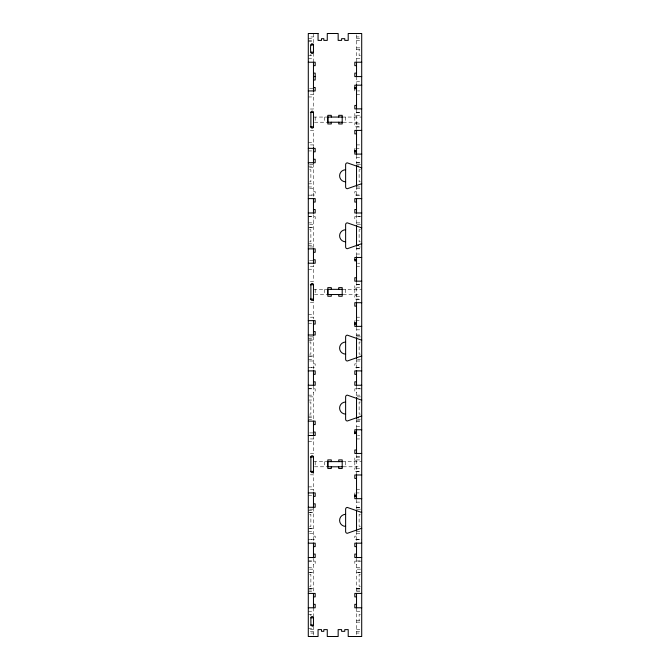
<?xml version="1.0" encoding="UTF-8"?>
<svg xmlns="http://www.w3.org/2000/svg" width="670" height="670" viewBox="0 0 670 670"><rect width="100%" height="100%" fill="white"/><g stroke="black" fill="none" stroke-linecap="round" stroke-linejoin="round"><path stroke-width="0.5" stroke-dasharray="3.35 2.51" d="M310.88 36.942L313.468 36.942M356.532 36.942L359.12 36.942M308.292 38.667L313.468 38.667M356.532 38.667L359.639 38.667M308.292 40.393L313.468 40.393M356.532 40.393L359.639 40.393M308.292 41.54L313.468 41.54M356.532 47.855L361.708 47.855M356.532 49.58L360.41 49.58M308.292 55.61L313.468 55.61M360.41 55.61L359.12 55.61L359.12 49.58M308.292 58.767L313.468 58.767M356.532 58.767L361.708 58.767M356.532 81.74L359.639 81.74M309.59 88.348L313.468 88.348M357.571 90.927L359.731 90.927M310.361 94.378L313.468 94.378M356.532 94.378L359.639 94.378M308.292 96.957L313.468 96.957M310.361 109.017L313.468 109.017L313.468 92.653M356.532 112.317L359.639 112.317M359.731 112.468L354.815 112.468L354.815 115.91L356.532 115.91M356.532 115.332L359.639 115.332M313.468 117.057L327.823 117.057M342.177 117.057L361.708 117.057M314.456 122.225L326.96 122.225M343.04 122.225L359.731 122.225M356.532 123.372L354.815 123.372L354.815 126.823L359.731 126.823M356.532 123.95L359.639 123.95M356.532 126.965L359.639 126.965M310.361 130.265L313.468 130.265L313.468 146.638M308.292 142.325L313.468 142.325M310.361 144.913L313.468 144.913M356.532 144.913L359.639 144.913M355.795 148.355L359.731 148.355M308.292 150.943L313.468 150.943M356.532 157.542L359.639 157.542M356.532 162.718L359.639 162.718M356.532 162.869L360.41 162.869M309.59 164.594L313.468 164.594M357.185 164.594L361.708 164.594M308.292 166.16L313.468 166.16M309.59 167.726L313.468 167.793M309.59 169.761L310.88 169.761L310.88 181.821L309.59 181.821M360.41 169.761L359.12 169.761L359.12 181.821L360.41 181.821M308.292 183.865L313.468 183.789M308.292 186.989L312.815 186.989M356.532 186.989L360.41 186.989M309.59 188.714L313.468 188.714M356.532 188.714L361.708 188.714M313.468 191.57L315.185 191.57L315.185 195.02L308.292 195.02M356.532 191.57L354.815 191.57L354.815 195.02L361.708 195.02M308.292 195.163L313.468 195.163M356.532 195.163L361.708 195.163M308.292 216.41L313.468 216.41M356.532 216.41L361.708 216.41M308.292 216.552L315.185 216.552L315.185 220.003L313.468 220.003M361.708 216.552L354.815 216.552L354.815 220.003L356.532 220.003M308.292 222.859L313.468 222.859M356.532 222.859L360.41 222.859M309.59 224.584L313.468 224.584M357.185 224.584L361.708 224.584M309.59 227.708L313.468 227.708M308.292 227.783L313.468 227.783M309.59 229.751L310.88 229.751L310.88 241.811L309.59 241.811M360.41 229.751L359.12 229.751L359.12 241.811L360.41 241.811M308.292 243.847L313.468 243.779M308.292 245.413L313.468 245.413M309.59 246.979L312.815 246.979M359.12 246.979L360.41 246.979M356.532 248.704L361.708 248.704M356.532 248.855L359.639 248.855M356.532 254.022L359.639 254.022M309.59 260.63L313.468 260.63M357.571 263.218L359.731 263.218M310.361 266.66L313.468 266.66M356.532 266.66L359.639 266.66M308.292 269.248L313.468 269.248M310.361 281.308L313.468 281.308L313.468 264.935M356.532 284.608L359.639 284.608M359.731 284.75L354.815 284.75L354.815 288.192L356.532 288.192M356.532 287.623L359.639 287.623M313.468 289.348L327.823 289.348M342.177 289.348L361.708 289.348M314.456 294.515L326.96 294.515M343.04 294.515L359.731 294.515M356.532 295.663L354.815 295.663L354.815 299.105L359.731 299.105M356.532 296.232L359.639 296.232M356.532 299.247L359.639 299.247M310.361 302.555L313.468 302.555L313.468 318.92M308.292 314.615L313.468 314.615M310.361 317.195L313.468 317.195M356.532 317.195L359.639 317.195M355.795 320.645L359.731 320.645M308.292 323.225L313.468 323.225M356.532 329.833L359.639 329.833M356.532 335L359.639 335M356.532 335.159L360.41 335.159M309.59 336.876L313.468 336.876M357.185 336.876L361.708 336.876M308.292 338.442L313.468 338.442M309.59 340.008L313.468 340.008M308.292 340.084L313.468 340.084M309.59 342.052L310.88 342.052L310.88 354.112L309.59 354.112M360.41 342.052L359.12 342.052L359.12 354.112L360.41 354.112M309.59 356.072L313.468 356.072M308.292 356.147L312.17 356.147M308.292 359.279L312.815 359.279M357.437 359.279L360.41 359.279M309.59 360.996L313.468 360.996M356.532 360.996L361.708 360.996M313.468 363.86L315.185 363.86L315.185 367.302L308.292 367.302M356.532 363.86L354.815 363.86L354.815 367.302L361.708 367.302M308.292 367.445L313.468 367.445M356.532 367.445L361.708 367.445M308.292 388.692L313.468 388.692M356.532 388.692L361.708 388.692M308.292 388.843L315.185 388.843L315.185 392.285L313.468 392.285M361.708 388.843L354.815 388.843L354.815 392.285L356.532 392.285M308.292 395.141L313.468 395.141M356.532 395.141L360.41 395.141M309.59 396.866L313.468 396.866M357.185 396.866L361.708 396.866M308.292 400.065L313.468 399.998M309.59 402.034L310.88 402.034L310.88 414.094L309.59 414.094M360.41 402.034L359.12 402.034L359.12 414.094L360.41 414.094M308.292 416.137L313.468 416.062M308.292 417.695L313.468 417.695M308.292 419.261L312.815 419.261M357.437 419.261L360.41 419.261M356.532 420.986L361.708 420.986M356.532 421.145L359.639 421.145M356.532 426.313L359.639 426.313M309.59 432.912L313.468 432.912M357.571 435.5L359.731 435.5M310.361 438.942L313.468 438.942M356.532 438.942L359.639 438.942M308.292 441.53L313.468 441.53M310.361 453.59L313.468 453.59L313.468 436.363M356.532 456.89L359.639 456.89M359.731 457.032L354.815 457.032L354.815 460.483L356.532 460.483M356.532 459.905L359.639 459.905M313.468 461.63L327.823 461.63M342.177 461.63L361.708 461.63M314.456 466.797L326.96 466.797M343.04 466.797L359.731 466.797M356.532 467.945L354.815 467.945L354.815 471.395L359.731 471.395M356.532 468.523L359.639 468.523M356.532 471.538L359.639 471.538M310.361 474.837L313.468 474.837L313.468 491.202M308.292 486.897L313.468 486.897M310.361 489.485L313.468 489.485M356.532 489.485L359.639 489.485M355.795 492.927L359.731 492.927M308.292 495.515L313.468 495.515M356.532 502.115L359.639 502.115M356.532 507.282L359.639 507.282M356.532 507.441L360.41 507.441M309.59 509.167L313.468 509.167M357.185 509.167L361.708 509.167M308.292 510.733L313.468 510.733M309.59 512.299L313.468 512.299L308.292 512.366M309.59 514.334L310.88 514.334L310.88 526.394L309.59 526.394M360.41 514.334L359.12 514.334L359.12 526.394L360.41 526.394M309.59 528.362L313.468 528.362M308.292 528.429L312.17 528.429M308.292 531.561L312.815 531.561M356.532 531.561L360.41 531.561M309.59 533.287L313.468 533.287M356.532 533.287L361.708 533.287M313.468 536.142L315.185 536.142L315.185 539.593L308.292 539.593M356.532 536.142L354.815 536.142L354.815 539.593L361.708 539.593M308.292 539.735L313.468 539.735M356.532 539.735L361.708 539.735M308.292 560.983L313.468 560.983M356.532 560.983L361.708 560.983M308.292 561.125L315.185 561.125L315.185 564.567L313.468 564.567M361.708 561.125L354.815 561.125L354.815 564.567L356.532 564.567M308.292 567.431L313.468 567.431M356.532 567.431L360.41 567.431M309.59 569.148L313.468 569.148M357.185 569.148L361.708 569.148M309.59 572.281L313.468 572.281L308.292 572.356M357.83 572.281L361.708 572.281M356.532 572.356L360.41 572.356M309.59 574.324L310.88 574.324L310.88 586.384L309.59 586.384M360.41 574.324L359.12 574.324L359.12 586.384L360.41 586.384M309.59 588.344L313.468 588.344M356.532 588.344L361.708 588.344M308.292 588.419L312.17 588.419M356.532 588.419L360.41 588.419M308.292 589.985L313.468 589.985M356.532 589.985L361.708 589.985M308.292 591.551L312.815 591.551M356.532 591.551L360.41 591.551M308.292 611.233L313.468 611.233M356.532 611.233L361.708 611.233M308.292 614.39L313.468 614.39M360.41 614.39L359.12 614.39L359.12 620.42M356.532 620.42L360.41 620.42M356.532 622.145L361.708 622.145M308.292 628.46L313.468 628.46M310.361 629.607L313.468 629.607M356.532 629.607L361.708 629.607M310.361 631.333L313.468 631.333M356.532 631.333L359.639 631.333M310.88 633.058L313.468 633.058M356.532 633.058L359.12 633.058M356.532 34.857L356.532 62.218M356.532 76.573L356.532 83.75M356.532 109.738L356.532 129.402M356.532 155.515L356.532 164.435M356.532 186.335L356.532 197.742M356.532 214.685L356.532 224.802M356.532 246.761L356.532 256.627M356.532 282.02L356.532 301.835M356.532 327.228L356.532 337.102M356.532 359.061L356.532 369.17M356.532 386.113L356.532 397.084M356.532 419.127L356.532 428.339M356.532 454.453L356.532 474.117M356.532 499.51L356.532 509.384M356.532 531.344L356.532 542.172M356.532 558.395L356.532 593.427M356.532 607.782L356.532 635.143M354.815 89.202L354.815 90.927M354.815 117.057L354.815 122.225M354.815 148.355L354.815 150.08M354.815 289.348L354.815 294.515M354.815 320.645L354.815 322.362M354.815 461.63L354.815 466.797M354.815 492.927L354.815 494.653M345.628 117.057L345.628 122.225M345.628 289.348L345.628 294.515M345.628 461.63L345.628 466.797M324.372 117.057L324.372 122.225M324.372 289.348L324.372 294.515M324.372 461.63L324.372 466.797M315.185 117.057L315.185 122.225M315.185 289.348L315.185 294.515M315.185 461.63L315.185 466.797M313.468 33.5L313.468 44.388M313.468 53.022L313.468 62.218M313.468 163.706L313.468 197.742M313.468 214.685L313.468 247.213M313.468 336.566L313.468 369.17M313.468 386.113L313.468 420.015M313.468 507.885L313.468 542.172M313.468 558.395L313.468 593.427M313.468 607.782L313.468 616.978M313.468 625.872L313.468 635.143M310.88 54.262L310.88 55.61M310.88 614.39L310.88 615.738"/><path stroke-width="1" d="M310.88 44.982L313.468 44.982M313.468 44.773C309.741 40.125 310.47 51.372 310.88 52.168L313.468 52.168L313.468 44.128M308.292 62.218L315.185 62.218L315.185 65.66L313.468 65.66M361.708 62.218L354.815 62.218L354.815 65.66L356.532 65.66M313.468 73.122L315.185 73.122L315.185 80.015L313.468 80.015M356.532 73.122L354.815 73.122L354.815 76.573L361.708 76.573M313.468 76.573L315.185 76.573M361.708 85.182L354.815 85.182L354.815 89.202M313.468 87.485L315.185 87.485L315.185 90.927L308.292 90.927M354.815 87.485L356.532 87.485M354.815 88.633L356.532 88.633M356.532 105.433L354.815 105.433L354.815 108.875L361.708 108.875M310.361 112.468L313.468 112.468L313.468 126.823A1.29 1.29 0 0 1 312.17 128.112A1.29 1.29 0 0 1 310.88 126.823L310.88 112.468A1.29 1.29 0 0 1 312.17 111.17A1.29 1.29 0 0 1 313.468 112.468M342.177 117.057L327.823 117.057L327.823 122.225L342.177 122.225M310.361 126.823L313.468 126.823M361.708 130.407L354.815 130.407L354.815 133.858L356.532 133.858M308.292 148.355L315.185 148.355L315.185 151.805L313.468 151.805M354.815 150.658L356.532 150.658M354.815 151.805L356.532 151.805M361.708 154.1L354.815 154.1L354.815 150.08M313.468 159.267L315.185 159.267L315.185 162.718L308.292 162.718M356.532 166.16L358.601 166.16M308.292 198.605L315.185 198.605L315.185 202.055L313.468 202.055M361.708 198.605L354.815 198.605L354.815 202.055L356.532 202.055M313.468 209.517L315.185 209.517L315.185 212.968L308.292 212.968M356.532 209.517L354.815 209.517L354.815 212.968L361.708 212.968M356.532 245.413L358.601 245.413M308.292 248.855L315.185 248.855L315.185 252.305L313.468 252.305M361.708 257.473L354.815 257.473L354.815 260.915L356.532 260.915M313.468 259.767L315.185 259.767L315.185 263.218L308.292 263.218M354.815 259.767L356.532 259.767M356.532 277.715L354.815 277.715L354.815 281.157L361.708 281.157M310.361 284.75L313.468 284.75L313.468 300.83M342.177 289.348L327.823 289.348L327.823 294.515L342.177 294.515M310.361 299.105L313.468 299.105A1.29 1.29 0 0 1 312.17 300.403A1.29 1.29 0 0 1 310.88 299.105L310.88 284.75A1.29 1.29 0 0 1 312.17 283.46A1.29 1.29 0 0 1 313.468 284.75M361.708 302.698L354.815 302.698L354.815 306.14L356.532 306.14M308.292 320.645L315.185 320.645L315.185 324.087L313.468 324.087M354.815 322.94L356.532 322.94M354.815 324.087L356.532 324.087M361.708 326.382L354.815 326.382L354.815 322.362M313.468 331.558L315.185 331.558L315.185 335L308.292 335M308.292 370.895L315.185 370.895L315.185 374.337L313.468 374.337M361.708 370.895L354.815 370.895L354.815 374.337L356.532 374.337M313.468 381.808L315.185 381.808L315.185 385.25L308.292 385.25M356.532 381.808L354.815 381.808L354.815 385.25L361.708 385.25M356.532 417.695L358.601 417.695M308.292 421.145L315.185 421.145L315.185 424.587L313.468 424.587M361.708 429.755L354.815 429.755L354.815 433.775M313.468 432.058L315.185 432.058L315.185 435.5L308.292 435.5M354.815 432.058L356.532 432.058M354.815 433.205L356.532 433.205M356.532 449.997L354.815 449.997L354.815 453.448L361.708 453.448M310.361 457.032L313.468 457.032L313.468 473.112M342.177 461.63L327.823 461.63L327.823 466.797L342.177 466.797M310.361 471.395L313.468 471.395A1.29 1.29 0 0 1 312.17 472.685A1.29 1.29 0 0 1 310.88 471.395L310.88 457.032A1.29 1.29 0 0 1 312.17 455.742A1.29 1.29 0 0 1 313.468 457.032M361.708 474.98L354.815 474.98L354.815 478.43L356.532 478.43M308.292 492.927L315.185 492.927L315.185 496.378L313.468 496.378M354.815 495.222L356.532 495.222M354.815 496.378L356.532 496.378M361.708 498.673L354.815 498.673L354.815 494.653M313.468 503.84L315.185 503.84L315.185 507.282L308.292 507.282M308.292 543.177L315.185 543.177L315.185 546.628L313.468 546.628M361.708 543.177L354.815 543.177L354.815 546.628L356.532 546.628M313.468 554.09L315.185 554.09L315.185 557.532L308.292 557.532M356.532 554.09L354.815 554.09L354.815 557.532L361.708 557.532M308.292 593.427L315.185 593.427L315.185 596.878L313.468 596.878M361.708 593.427L354.815 593.427L354.815 596.878L356.532 596.878M313.468 604.34L315.185 604.34L315.185 607.782L308.292 607.782M356.532 604.34L354.815 604.34L354.815 607.782L361.708 607.782M310.88 617.832L313.468 617.832L313.468 625.227L312.647 626.232L310.905 625.437L310.88 617.832A1.29 1.29 0 0 1 312.17 616.542A1.29 1.29 0 0 1 313.468 617.832M310.88 625.018L313.468 625.018M356.532 62.218L356.532 76.573M356.532 84.504L356.532 109.017M356.532 130.265L356.532 154.946M356.532 165.406L356.532 186.335M356.532 198.462L356.532 213.11M356.532 225.229L356.532 246.166M356.532 256.627L356.532 281.308M356.532 302.555L356.532 326.382M356.532 337.697L356.532 358.626M356.532 370.753L356.532 385.392M356.532 397.519L356.532 418.449M356.532 428.917L356.532 453.59M356.532 474.837L356.532 498.673M356.532 509.979L356.532 530.548M356.532 543.035L356.532 557.683M356.532 593.427L356.532 607.782M338.744 117.057L338.744 115.332L342.194 115.332L342.194 123.95L338.744 123.95L338.744 122.225M338.744 289.348L338.744 287.623L342.194 287.623L342.194 296.232L338.744 296.232L338.744 294.515M338.744 461.63L338.744 459.905L342.194 459.905L342.194 468.523L338.744 468.523L338.744 466.797M331.281 117.057L331.281 115.332L327.831 115.332L327.831 123.95L331.281 123.95L331.281 122.225M331.281 289.348L331.281 287.623L327.831 287.623L327.831 296.232L331.281 296.232L331.281 294.515M331.281 461.63L331.281 459.905L327.831 459.905L327.831 468.523L331.281 468.523L331.281 466.797M313.468 62.218L313.468 91.815M313.468 147.467L313.468 163.312M313.468 198.462L313.468 213.11M313.468 248.193L313.468 263.285M313.468 320.57L313.468 335.603M313.468 370.753L313.468 385.392M313.468 421.145L313.468 435.575M313.468 492.852L313.468 507.885M313.468 543.035L313.468 557.683M313.468 593.427L313.468 607.782M313.468 52.168A1.29 1.29 0 0 1 312.17 53.458A1.29 1.29 0 0 1 310.88 52.168M361.708 528.362A1.725 1.725 0 0 0 361.214 528.429L347.345 533.287A1.725 1.725 0 0 1 345.628 531.561L345.628 509.167A1.725 1.725 0 0 1 347.345 507.441L361.214 512.299A1.734 1.734 0 0 0 361.708 512.366M345.628 526.394A6.03 6.03 0 0 1 339.598 520.364A6.03 6.03 0 0 1 345.628 514.334M361.708 416.062A1.725 1.725 0 0 0 361.214 416.137L347.345 420.986A1.725 1.725 0 0 1 345.628 419.261L345.628 396.866A1.725 1.725 0 0 1 347.345 395.141L361.214 399.998A1.725 1.725 0 0 0 361.708 400.065M345.628 414.094A6.03 6.03 0 0 1 339.598 408.064A6.03 6.03 0 0 1 345.628 402.034M361.708 356.072A1.725 1.725 0 0 0 361.214 356.147L347.345 360.996A1.725 1.725 0 0 1 345.628 359.279L345.628 336.876A1.725 1.725 0 0 1 347.345 335.159L361.214 340.008A1.725 1.725 0 0 0 361.708 340.084M345.628 354.112A6.03 6.03 0 0 1 339.598 348.082A6.03 6.03 0 0 1 345.628 342.052M361.708 243.779A1.734 1.734 0 0 0 361.214 243.847L347.345 248.704A1.725 1.725 0 0 1 345.628 246.979L345.628 224.584A1.725 1.725 0 0 1 347.345 222.859L361.214 227.708A1.725 1.725 0 0 0 361.708 227.783M345.628 241.811A6.03 6.03 0 0 1 339.598 235.781A6.03 6.03 0 0 1 345.628 229.751M361.708 183.789A1.734 1.734 0 0 0 361.214 183.865L347.345 188.714A1.725 1.725 0 0 1 345.628 186.989L345.628 164.594A1.725 1.725 0 0 1 347.345 162.869L361.214 167.726A1.725 1.725 0 0 0 361.708 167.793M345.628 181.821A6.03 6.03 0 0 1 339.598 175.791A6.03 6.03 0 0 1 345.628 169.761M318.057 33.5L308.292 33.5L308.292 636.5L318.057 636.5L318.057 629.607L321.508 629.607L321.508 631.333L323.828 631.333L323.828 629.607L327.27 629.607L327.27 636.5L338.157 636.5L338.157 629.607L341.608 629.607L341.608 631.333L344.765 631.333L344.765 629.607L348.207 629.607L348.207 636.5L361.708 636.5L361.708 33.5L348.207 33.5L348.207 40.393L344.765 40.393L344.765 38.667L341.608 38.667L341.608 40.393L338.157 40.393L338.157 33.5L327.27 33.5L327.27 40.393L323.828 40.393L323.828 38.667L321.508 38.667L321.508 40.393L318.057 40.393L318.057 33.5"/></g></svg>
